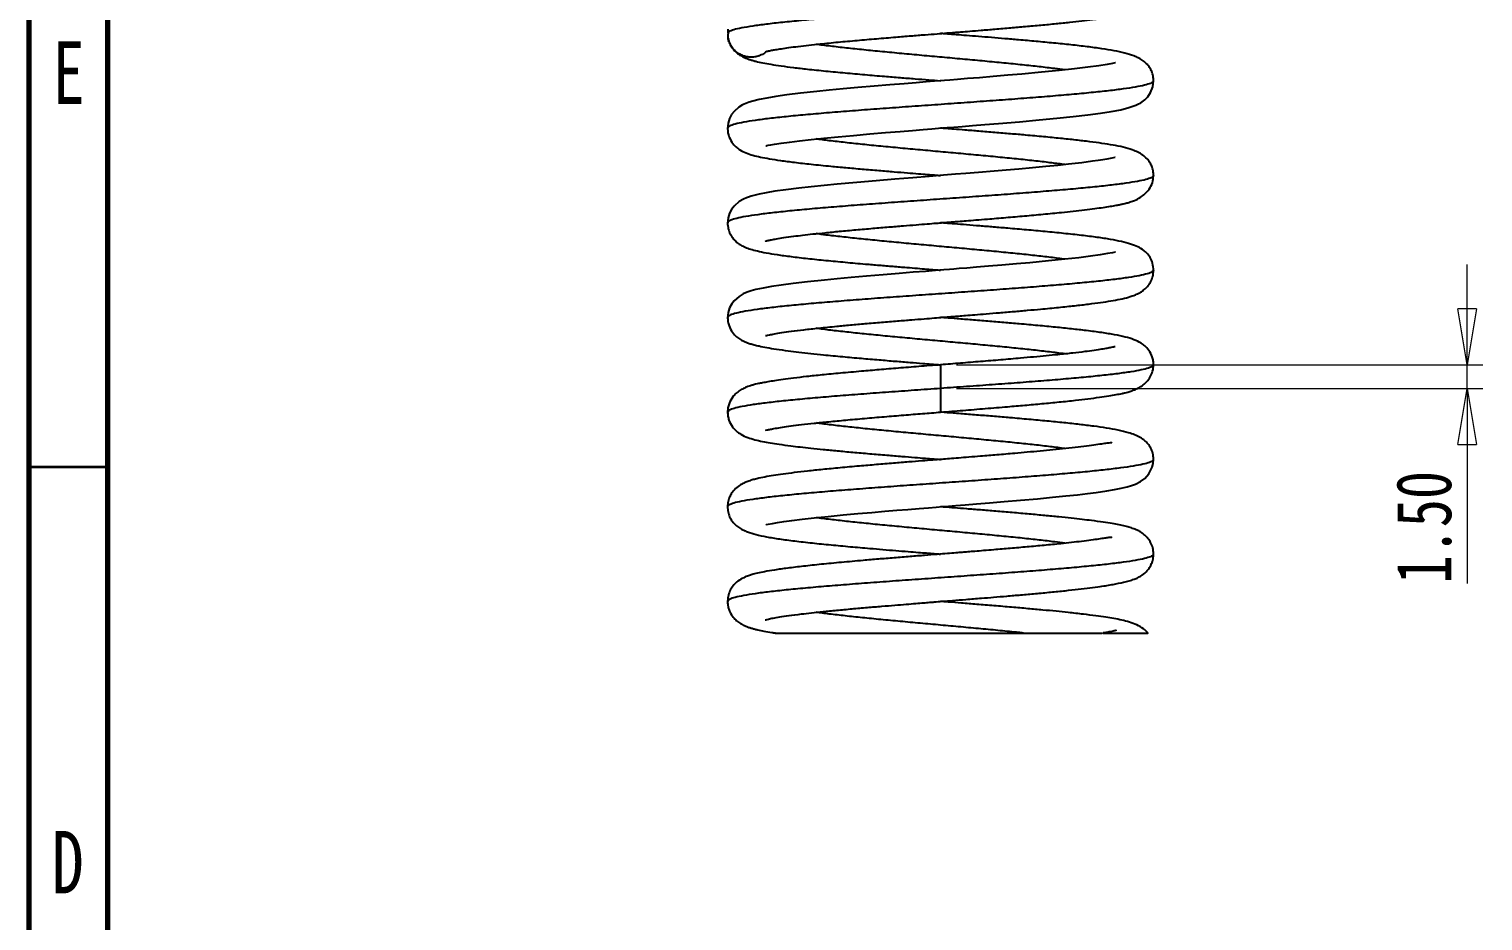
# Model space of a CAD drawing. Header units: millimetres. Extents: x 15 to 205, y 5 to 292.
# Drawn here: x 15 to 107.1, y 169.7 to 226.3 of the extents above; entities that cross this region are included whole.
import ezdxf

# ---------------------------------------------------------------- set-up
doc = ezdxf.new("R2010")
doc.units = ezdxf.units.MM
doc.styles.add('SLDTEXTSTYLE1', font='TXT', dxfattribs={"width": 0.75})
doc.dimstyles.new('SLDDIMSTYLE0', dxfattribs={"dimtxt": 3.5, "dimasz": 3.556, "dimexe": 0, "dimexo": 0.0625, "dimgap": 0.875, "dimtad": 1, "dimrnd": 1e-09, "dimzin": 4, "dimdsep": 46, "dimtxsty": 'SLDTEXTSTYLE1', "dimblk1": 'CLOSED', "dimblk2": 'CLOSED', "dimsah": 1, "dimcen": 0.09, "dimadec": 0, "dimazin": 1, "dimtfac": 1, "dimtmove": 0, "dimatfit": 0, "dimldrblk": 'CLOSED', "dimfxl": 1, "dimfrac": 2, "dimtolj": 1, "dimtzin": 12, "dimarcsym": 0})

# ---------------------------------------------------------------- blocks, each defined once
blk = doc.blocks.new('_Closed')
at = {"color": 0, "linetype": 'ByBlock', "lineweight": -2}
for p, q in [((-1, 0.166667), (0, 0)), ((-1, 0.166667), (-1, -0.166667)), ((0, 0), (-1, -0.166667)), ((0, 0), (-1, 0))]:
    blk.add_line(p, q, dxfattribs=at)
blk = doc.blocks.new('_D')
at = {"color": 7, "linetype": 'Continuous', "lineweight": 0, "transparency": 16777216}
for p, q in [((106.137, 204.981), (106.137, 211.331)), ((73.765, 204.981), (107.137, 204.981)), ((106.137, 203.481), (106.137, 204.981)), ((73.765, 203.481), (107.137, 203.481)), ((106.137, 203.481), (106.137, 191.113))]:
    blk.add_line(p, q, dxfattribs=at)
at = {"color": 7, "linetype": 'Continuous', "lineweight": 18, "transparency": 16777216, "xscale": 3.556, "yscale": 3.556}
for p, rotation in [((106.137, 204.981, 0.035), 269.9999999715615), ((106.137, 203.481, 0.035), 89.99999997156152)]:
    blk.add_blockref('_Closed', p, dxfattribs=dict(at, rotation=rotation))
at = {"color": 7, "linetype": 'Continuous', "lineweight": 18, "transparency": 16777216, "insert": (101.625, 191.113), "char_height": 3.5, "attachment_point": 1, "rotation": 90, "style": 'SLDTEXTSTYLE1'}
blk.add_mtext('1.50', dxfattribs=at)

msp = doc.modelspace()

# ---------------------------------------------------------------- linework, layer by layer
at = {"color": 7, "linetype": 'Continuous', "lineweight": 70}
for p, q in [((15, 5), (15, 292)), ((20, 10), (20, 287))]:
    msp.add_line(p, q, dxfattribs=at)
at = {"color": 7, "linetype": 'Continuous', "lineweight": 25}
for p, q in [((59.266, 225.981), (59.295, 225.947)), ((86.248, 216.982), (86.25, 216.979)), ((86.249, 204.981), (86.248, 204.979))]:
    msp.add_line(p, q, dxfattribs=at)
at = {"color": 7, "linetype": 'Continuous', "lineweight": 35}
msp.add_line((20, 198.5), (15, 198.5), dxfattribs=at)
at = {"color": 7, "linetype": 'Continuous', "lineweight": 25, "flags": 128}
for points in [[(83.842, 224.116), (83.84, 224.119), (83.823, 224.118), (83.654, 224.086), (83.314, 224.021), (82.794, 223.936), (82.1, 223.838), (81.26, 223.736), (80.281, 223.63), (79.167, 223.52), (77.926, 223.406), (77.035, 223.329), (76.1, 223.25), (75.223, 223.178), (74.468, 223.117), (73.845, 223.067), (73.358, 223.028), (73.01, 223), (72.748, 222.979), (72.372, 222.949), (71.863, 222.909), (71.222, 222.857), (70.452, 222.795), (69.56, 222.723), (68.559, 222.639), (67.532, 222.551), (66.583, 222.465), (65.715, 222.383), (64.928, 222.304), (63.894, 222.191), (63.028, 222.084), (62.318, 221.984), (61.745, 221.889), (61.269, 221.795), (60.865, 221.695), (60.63, 221.623), (60.418, 221.544), (60.215, 221.451), (59.979, 221.307), (59.677, 221.038), (59.526, 220.839), (59.393, 220.591), (59.299, 220.294), (59.266, 219.951), (59.266, 219.951)], [(61.695, 218.859), (61.705, 218.862), (61.748, 218.874), (61.842, 218.895), (62.01, 218.928), (62.25, 218.968), (62.668, 219.031), (63.195, 219.102), (63.828, 219.179), (64.559, 219.26), (65.378, 219.346), (66.278, 219.434), (67.247, 219.523), (68.274, 219.614), (69.284, 219.699), (70.195, 219.774), (70.992, 219.839), (71.668, 219.893), (72.215, 219.937), (72.63, 219.97), (72.914, 219.992), (73.193, 220.015), (73.599, 220.047), (74.131, 220.089), (74.787, 220.142), (75.562, 220.205), (76.445, 220.278), (77.768, 220.39), (79.005, 220.501), (80.143, 220.61), (81.174, 220.718), (82.093, 220.825), (82.895, 220.93), (83.587, 221.037), (84.187, 221.151), (84.705, 221.28), (85.143, 221.432), (85.277, 221.492), (85.462, 221.595), (85.701, 221.773), (85.895, 221.973), (86.076, 222.244), (86.213, 222.591), (86.264, 223.01), (86.264, 223.01)], [(83.837, 218.117), (83.832, 218.12), (83.809, 218.117), (83.62, 218.081), (83.309, 218.022), (83.054, 217.978), (82.752, 217.93), (82.39, 217.878), (81.719, 217.79), (80.873, 217.693), (80.204, 217.622), (79.444, 217.546), (78.593, 217.466), (77.729, 217.389), (76.915, 217.318), (76.163, 217.255), (75.174, 217.174), (74.368, 217.109), (73.708, 217.056), (72.942, 216.995), (72.039, 216.923), (71.002, 216.84), (69.873, 216.748), (68.684, 216.65), (67.455, 216.544), (66.208, 216.43), (65.383, 216.35), (64.573, 216.266), (63.793, 216.178), (62.955, 216.074), (62.269, 215.976), (61.717, 215.883), (61.278, 215.796), (60.932, 215.713), (60.754, 215.662), (60.601, 215.613), (60.467, 215.564), (60.282, 215.483), (60.005, 215.322), (59.68, 215.037), (59.524, 214.833), (59.391, 214.583), (59.297, 214.287), (59.266, 213.951), (59.266, 213.951)], [(83.842, 212.116), (83.839, 212.119), (83.823, 212.118), (83.664, 212.088), (83.351, 212.028), (82.886, 211.95), (82.276, 211.862), (81.528, 211.767), (80.638, 211.667), (79.605, 211.562), (78.431, 211.451), (77.572, 211.375), (76.658, 211.297), (75.793, 211.224), (75.047, 211.163), (74.429, 211.113), (73.945, 211.075), (73.598, 211.047), (73.337, 211.026), (72.962, 210.996), (72.452, 210.956), (71.809, 210.904), (71.035, 210.843), (70.136, 210.77), (69.121, 210.686), (68.076, 210.598), (67.106, 210.513), (66.213, 210.431), (65.4, 210.352), (64.326, 210.24), (63.419, 210.134), (62.668, 210.036), (62.055, 209.943), (61.525, 209.848), (61.053, 209.744), (60.768, 209.665), (60.507, 209.577), (60.259, 209.472), (59.999, 209.32), (59.684, 209.045), (59.529, 208.843), (59.394, 208.593), (59.299, 208.294), (59.266, 207.951), (59.266, 207.951)], [(61.71, 194.857), (61.71, 194.854), (61.834, 194.877), (62.123, 194.931), (62.426, 194.982), (62.83, 195.043), (63.347, 195.114), (63.986, 195.193), (64.753, 195.28), (65.652, 195.373), (66.595, 195.464), (67.52, 195.548), (68.406, 195.625), (69.238, 195.695), (70.004, 195.759), (70.694, 195.815), (71.414, 195.873), (72.01, 195.92), (72.494, 195.959), (72.88, 195.99), (73.272, 196.021), (73.736, 196.058), (74.326, 196.105), (75.039, 196.162), (75.868, 196.23), (76.806, 196.308), (77.836, 196.396), (78.899, 196.492), (79.858, 196.582), (80.705, 196.668), (81.444, 196.748), (82.082, 196.823), (82.628, 196.893), (83.292, 196.989), (83.797, 197.073), (84.202, 197.152), (84.601, 197.248), (84.865, 197.327), (85.123, 197.422), (85.435, 197.58), (85.705, 197.778), (85.971, 198.073), (86.181, 198.485), (86.244, 198.735), (86.264, 199.01), (86.264, 199.01)]]:
    msp.add_lwpolyline(points, dxfattribs=at)
at = {"color": 7, "linetype": 'Continuous', "lineweight": 25}
for points, knots in [([(86.24, 228.982), (86.243, 228.958), (86.25, 228.895), (86.034, 228.793), (85.617, 228.676), (84.999, 228.559), (84.2, 228.442), (83.226, 228.324), (82.097, 228.207), (80.828, 228.09), (79.436, 227.973), (77.944, 227.856), (76.375, 227.738), (74.751, 227.621), (73.097, 227.504), (71.439, 227.387), (69.8, 227.27), (68.206, 227.152), (66.68, 227.035), (65.246, 226.918), (63.926, 226.801), (62.737, 226.684), (61.7, 226.567), (60.831, 226.449), (60.136, 226.332), (59.646, 226.215), (59.379, 226.124), (59.344, 226.073), (59.335, 226.061)], [0, 0, 0, 0, 0.024482, 0.064597, 0.104714, 0.144834, 0.18495, 0.225066, 0.265187, 0.305303, 0.345419, 0.385539, 0.425656, 0.465771, 0.505891, 0.546009, 0.586123, 0.626243, 0.666361, 0.706476, 0.746595, 0.786714, 0.826828, 0.866947, 0.907067, 0.947181, 0.9873, 1, 1, 1, 1]), ([(61.732, 224.864), (61.73, 224.862), (61.707, 224.839), (61.815, 224.872), (62.01, 224.904), (62.317, 224.961), (62.68, 225.019), (63.152, 225.087), (63.734, 225.163), (64.401, 225.242), (65.238, 225.332), (66.254, 225.433), (67.456, 225.543), (68.683, 225.649), (69.831, 225.745), (70.865, 225.829), (71.739, 225.899), (72.496, 225.959), (73.114, 226.008), (73.616, 226.048), (74.101, 226.087), (74.668, 226.132), (75.389, 226.191), (76.26, 226.262), (77.2, 226.341), (78.18, 226.426), (79.145, 226.514), (80.084, 226.604), (80.947, 226.693), (81.717, 226.779), (82.502, 226.877), (83.266, 226.986), (83.966, 227.108), (84.528, 227.236), (84.964, 227.363), (85.398, 227.55), (85.75, 227.803), (85.991, 228.091), (86.138, 228.352), (86.246, 228.658), (86.258, 228.893), (86.264, 229.01)], [0, 0, 0, 0, 0.002286, 0.027451, 0.056954, 0.079087, 0.103197, 0.129282, 0.157323, 0.185797, 0.213598, 0.254002, 0.292839, 0.330093, 0.36574, 0.393088, 0.41808, 0.439161, 0.456319, 0.469546, 0.481076, 0.496834, 0.517143, 0.542016, 0.571469, 0.599532, 0.630788, 0.66262, 0.693092, 0.72222, 0.750013, 0.789204, 0.82543, 0.858707, 0.889127, 0.917747, 0.94539, 0.959052, 0.972685, 0.986327, 1, 1, 1, 1]), ([(59.292, 226.256), (59.285, 226.191), (59.274, 226.1), (59.295, 226.007), (59.301, 225.981)], [0, 0, 0, 0, 0.710159, 1, 1, 1, 1]), ([(59.317, 226.061), (59.304, 226.007), (59.275, 225.888), (59.286, 225.77), (59.292, 225.705)], [0, 0, 0, 0, 0.449271, 1, 1, 1, 1]), ([(86.264, 222.951), (86.258, 223.064), (86.247, 223.295), (86.149, 223.585), (86.017, 223.833), (85.835, 224.064), (85.61, 224.257), (85.335, 224.421), (84.951, 224.591), (84.442, 224.748), (83.772, 224.893), (82.98, 225.021), (82.074, 225.141), (81.054, 225.258), (79.963, 225.37), (78.849, 225.475), (77.806, 225.568), (76.854, 225.649), (76.004, 225.72), (75.19, 225.787), (74.452, 225.846), (73.855, 225.894), (73.417, 225.929), (73.093, 225.955), (72.888, 225.971), (72.78, 225.979), (72.765, 225.981)], [0, 0, 0, 0, 0.021186, 0.043307, 0.066662, 0.091506, 0.127321, 0.165675, 0.20541, 0.267674, 0.333328, 0.402652, 0.475976, 0.549119, 0.618428, 0.683958, 0.745754, 0.792526, 0.836941, 0.879016, 0.917816, 0.949158, 0.969207, 0.983744, 0.997845, 1, 1, 1, 1]), ([(59.294, 225.697), (59.324, 225.577), (59.382, 225.349), (59.555, 225.064), (59.774, 224.813), (60.027, 224.618), (60.279, 224.481), (60.459, 224.405), (60.639, 224.339), (60.839, 224.277), (61.117, 224.202), (61.5, 224.117), (62.026, 224.022), (62.67, 223.924), (63.433, 223.824), (64.371, 223.715), (65.466, 223.601), (66.693, 223.485), (67.943, 223.374), (69.113, 223.275), (70.181, 223.187), (71.118, 223.112), (71.972, 223.044), (72.511, 223.001), (72.76, 222.981), (72.765, 222.981)], [0, 0, 0, 0, 0.033074, 0.062848, 0.089324, 0.123052, 0.15005, 0.172036, 0.195136, 0.220216, 0.24728, 0.294718, 0.347269, 0.404962, 0.467803, 0.531441, 0.607977, 0.681217, 0.751212, 0.818013, 0.869179, 0.918228, 0.962061, 0.999242, 1, 1, 1, 1]), ([(61.74, 224.85), (61.694, 224.81), (61.574, 224.705), (61.341, 224.589), (61.06, 224.501), (60.766, 224.471), (60.471, 224.501), (60.189, 224.588), (59.927, 224.726), (59.698, 224.913), (59.51, 225.142), (59.377, 225.404), (59.305, 225.594), (59.295, 225.694), (59.294, 225.697)], [0, 0, 0, 0, 0.058274, 0.152251, 0.246229, 0.340009, 0.43379, 0.527767, 0.621745, 0.715526, 0.809308, 0.903288, 0.997267, 1, 1, 1, 1]), ([(80.642, 223.669), (80.435, 223.697), (79.942, 223.765), (79.033, 223.871), (77.954, 223.988), (76.793, 224.106), (75.573, 224.223), (74.31, 224.34), (73.024, 224.457), (71.734, 224.574), (70.459, 224.692), (69.219, 224.809), (68.033, 224.926), (66.915, 225.043), (65.898, 225.16), (65.216, 225.243), (64.916, 225.288), (64.881, 225.293)], [0, 0, 0, 0, 0.052453, 0.124622, 0.196791, 0.268968, 0.341137, 0.413305, 0.485481, 0.557653, 0.629819, 0.701995, 0.774168, 0.846334, 0.918509, 0.990683, 1, 1, 1, 1]), ([(86.24, 222.981), (86.246, 222.965), (86.267, 222.91), (86.092, 222.817), (85.718, 222.699), (85.136, 222.582), (84.374, 222.465), (83.434, 222.348), (82.334, 222.231), (81.092, 222.113), (79.723, 221.996), (78.249, 221.879), (76.694, 221.762), (75.079, 221.645), (73.429, 221.527), (71.77, 221.41), (70.125, 221.293), (68.52, 221.176), (66.979, 221.059), (65.524, 220.942), (64.18, 220.824), (62.964, 220.707), (61.894, 220.59), (60.99, 220.473), (60.263, 220.356), (59.718, 220.238), (59.389, 220.121), (59.247, 220.036), (59.277, 219.989), (59.282, 219.981)], [0, 0, 0, 0, 0.015732, 0.0548, 0.093865, 0.132934, 0.172003, 0.211067, 0.250136, 0.289205, 0.32827, 0.367338, 0.406408, 0.445472, 0.48454, 0.52361, 0.562675, 0.601742, 0.640812, 0.679878, 0.718944, 0.758014, 0.797081, 0.836146, 0.875216, 0.914284, 0.953348, 0.992418, 1, 1, 1, 1]), ([(59.266, 220.01), (59.271, 219.903), (59.28, 219.696), (59.388, 219.341), (59.584, 219.002), (59.851, 218.74), (60.113, 218.559), (60.445, 218.398), (60.88, 218.256), (61.359, 218.143), (61.914, 218.039), (62.628, 217.929), (63.507, 217.814), (64.569, 217.693), (65.676, 217.581), (66.77, 217.478), (67.787, 217.388), (68.812, 217.3), (69.774, 217.221), (70.614, 217.152), (71.321, 217.096), (71.89, 217.05), (72.319, 217.016), (72.595, 216.994), (72.728, 216.984), (72.765, 216.981)], [0, 0, 0, 0, 0.020339, 0.039277, 0.072907, 0.101426, 0.126188, 0.176042, 0.228675, 0.284574, 0.344452, 0.409093, 0.478536, 0.552768, 0.631784, 0.687158, 0.744678, 0.801603, 0.851587, 0.894401, 0.930066, 0.958593, 0.979994, 0.994409, 1, 1, 1, 1]), ([(80.65, 217.669), (80.379, 217.705), (79.815, 217.78), (78.824, 217.895), (77.728, 218.012), (76.553, 218.129), (75.323, 218.246), (74.054, 218.363), (72.765, 218.481), (71.477, 218.598), (70.207, 218.715), (68.977, 218.832), (67.803, 218.949), (66.706, 219.067), (65.712, 219.181), (65.147, 219.257), (64.874, 219.293)], [0, 0, 0, 0, 0.066848, 0.138997, 0.211139, 0.283279, 0.355429, 0.427572, 0.499711, 0.571859, 0.644004, 0.716142, 0.78829, 0.860436, 0.932574, 1, 1, 1, 1]), ([(86.265, 216.952), (86.259, 217.063), (86.248, 217.292), (86.151, 217.58), (86.017, 217.834), (85.824, 218.075), (85.576, 218.283), (85.271, 218.457), (84.86, 218.629), (84.342, 218.778), (83.7, 218.908), (83.002, 219.018), (82.233, 219.121), (81.347, 219.226), (80.368, 219.329), (79.304, 219.433), (78.24, 219.53), (77.201, 219.62), (76.211, 219.703), (75.244, 219.782), (74.369, 219.853), (73.675, 219.908), (73.16, 219.949), (72.885, 219.971), (72.767, 219.98), (72.765, 219.981)], [0, 0, 0, 0, 0.020882, 0.043203, 0.067261, 0.093278, 0.131296, 0.172042, 0.212804, 0.274044, 0.335812, 0.398606, 0.462428, 0.526539, 0.590941, 0.655643, 0.720653, 0.772912, 0.825397, 0.877402, 0.922327, 0.958582, 0.982187, 0.999792, 1, 1, 1, 1]), ([(86.25, 216.979), (86.254, 216.972), (86.284, 216.925), (86.141, 216.84), (85.811, 216.723), (85.268, 216.606), (84.541, 216.488), (83.635, 216.371), (82.567, 216.254), (81.351, 216.137), (80.005, 216.02), (78.552, 215.902), (77.011, 215.785), (75.405, 215.668), (73.761, 215.551), (72.101, 215.434), (70.452, 215.317), (68.837, 215.199), (67.281, 215.082), (65.808, 214.965), (64.439, 214.848), (63.195, 214.731), (62.096, 214.613), (61.157, 214.496), (60.393, 214.379), (59.812, 214.262), (59.44, 214.145), (59.262, 214.051), (59.284, 213.997), (59.29, 213.982)], [0, 0, 0, 0, 0.007251, 0.046347, 0.085447, 0.124546, 0.163642, 0.202742, 0.241842, 0.280937, 0.320036, 0.359137, 0.398232, 0.437331, 0.476431, 0.515527, 0.554625, 0.593726, 0.632822, 0.67192, 0.711021, 0.750118, 0.789214, 0.828316, 0.867413, 0.906509, 0.94561, 0.984708, 1, 1, 1, 1]), ([(61.664, 212.829), (61.666, 212.827), (61.67, 212.824), (61.73, 212.837), (61.843, 212.863), (62.051, 212.908), (62.387, 212.97), (62.847, 213.044), (63.406, 213.121), (64.031, 213.199), (64.69, 213.274), (65.469, 213.355), (66.375, 213.444), (67.387, 213.537), (68.438, 213.628), (69.449, 213.713), (70.367, 213.788), (71.178, 213.854), (71.875, 213.91), (72.45, 213.956), (72.903, 213.992), (73.247, 214.019), (73.562, 214.044), (73.931, 214.073), (74.423, 214.113), (75.039, 214.162), (75.883, 214.231), (76.922, 214.317), (78.107, 214.419), (79.293, 214.527), (80.319, 214.627), (81.185, 214.718), (81.892, 214.799), (82.527, 214.879), (83.072, 214.955), (83.523, 215.025), (83.874, 215.086), (84.147, 215.14), (84.344, 215.183), (84.503, 215.222), (84.615, 215.25), (84.813, 215.307), (85.094, 215.409), (85.415, 215.575), (85.734, 215.813), (86.007, 216.124), (86.22, 216.52), (86.246, 216.822), (86.259, 216.977)], [0, 0, 0, 0, 0.0136, 0.029597, 0.044555, 0.064986, 0.08715, 0.114381, 0.146706, 0.171103, 0.197782, 0.226753, 0.258027, 0.291605, 0.324776, 0.354555, 0.380924, 0.403866, 0.423365, 0.439413, 0.452003, 0.461127, 0.468148, 0.478278, 0.492029, 0.509407, 0.530268, 0.564018, 0.599572, 0.636955, 0.676184, 0.70338, 0.731416, 0.759252, 0.784846, 0.808137, 0.829118, 0.844952, 0.859148, 0.869148, 0.878169, 0.887145, 0.900412, 0.918289, 0.934886, 0.954325, 0.976641, 1, 1, 1, 1]), ([(59.266, 214.01), (59.274, 213.869), (59.29, 213.612), (59.418, 213.29), (59.554, 213.064), (59.682, 212.908), (59.789, 212.801), (59.935, 212.677), (60.134, 212.547), (60.395, 212.422), (60.73, 212.303), (61.162, 212.188), (61.716, 212.074), (62.422, 211.959), (63.294, 211.84), (64.324, 211.72), (65.479, 211.6), (66.706, 211.483), (67.846, 211.382), (68.863, 211.296), (69.738, 211.224), (70.552, 211.157), (71.273, 211.1), (71.872, 211.052), (72.36, 211.013), (72.648, 210.99), (72.765, 210.981)], [0, 0, 0, 0, 0.025562, 0.046662, 0.063268, 0.075471, 0.085942, 0.098266, 0.12904, 0.168397, 0.214993, 0.267889, 0.327105, 0.392678, 0.464652, 0.54011, 0.61394, 0.686076, 0.756547, 0.802642, 0.848029, 0.892496, 0.926942, 0.956918, 0.982432, 1, 1, 1, 1]), ([(86.264, 210.951), (86.252, 211.111), (86.228, 211.421), (86.053, 211.787), (85.851, 212.056), (85.579, 212.296), (85.28, 212.462), (84.806, 212.648), (84.235, 212.798), (83.538, 212.934), (82.694, 213.061), (81.71, 213.184), (80.603, 213.305), (79.427, 213.421), (78.241, 213.53), (77.139, 213.625), (76.144, 213.709), (75.264, 213.781), (74.435, 213.847), (73.7, 213.906), (73.153, 213.95), (72.859, 213.973), (72.765, 213.981)], [0, 0, 0, 0, 0.030357, 0.05906, 0.08646, 0.113123, 0.167441, 0.225824, 0.288451, 0.355451, 0.427017, 0.503337, 0.579343, 0.651119, 0.718718, 0.78217, 0.82998, 0.875186, 0.917804, 0.955951, 0.985873, 1, 1, 1, 1]), ([(80.649, 211.669), (80.615, 211.674), (80.314, 211.718), (79.634, 211.801), (78.615, 211.918), (77.497, 212.035), (76.312, 212.152), (75.071, 212.27), (73.797, 212.387), (72.507, 212.504), (71.221, 212.621), (69.958, 212.738), (68.737, 212.856), (67.576, 212.973), (66.498, 213.09), (65.587, 213.197), (65.092, 213.264), (64.883, 213.293)], [0, 0, 0, 0, 0.009366, 0.081504, 0.15364, 0.225786, 0.297924, 0.37006, 0.442205, 0.514345, 0.58648, 0.658624, 0.730766, 0.8029, 0.875044, 0.947186, 1, 1, 1, 1]), ([(61.674, 206.837), (61.686, 206.836), (61.711, 206.835), (61.902, 206.879), (62.222, 206.942), (62.7, 207.022), (63.32, 207.11), (64.098, 207.207), (65.052, 207.313), (66.055, 207.413), (67.054, 207.506), (68.002, 207.591), (69.003, 207.676), (69.991, 207.758), (70.897, 207.831), (71.681, 207.894), (72.338, 207.947), (72.863, 207.988), (73.256, 208.02), (73.583, 208.046), (73.932, 208.074), (74.39, 208.11), (74.981, 208.158), (75.699, 208.216), (76.527, 208.284), (77.407, 208.359), (78.281, 208.435), (79.238, 208.522), (80.245, 208.619), (81.259, 208.726), (82.148, 208.829), (82.912, 208.93), (83.567, 209.03), (84.156, 209.14), (84.674, 209.263), (85.035, 209.385), (85.25, 209.477), (85.441, 209.576), (85.668, 209.733), (85.89, 209.951), (86.081, 210.227), (86.235, 210.584), (86.254, 210.864), (86.264, 211.01)], [0, 0, 0, 0, 0.02457, 0.051469, 0.079798, 0.109558, 0.141612, 0.176337, 0.213735, 0.253804, 0.282017, 0.311423, 0.342016, 0.371237, 0.396796, 0.418684, 0.436889, 0.451402, 0.462215, 0.469555, 0.478539, 0.491274, 0.507766, 0.528023, 0.552053, 0.578922, 0.605464, 0.631422, 0.669266, 0.705817, 0.741072, 0.775036, 0.807958, 0.840527, 0.872919, 0.905279, 0.916102, 0.92804, 0.942108, 0.954285, 0.967974, 0.983222, 1, 1, 1, 1]), ([(86.264, 210.98), (86.244, 210.941), (86.205, 210.863), (85.891, 210.746), (85.393, 210.629), (84.7, 210.512), (83.83, 210.395), (82.793, 210.277), (81.605, 210.16), (80.284, 210.043), (78.85, 209.926), (77.324, 209.809), (75.731, 209.692), (74.092, 209.574), (72.433, 209.457), (70.78, 209.34), (69.156, 209.223), (67.586, 209.106), (66.095, 208.988), (64.703, 208.871), (63.434, 208.754), (62.304, 208.637), (61.331, 208.52), (60.532, 208.402), (59.914, 208.285), (59.497, 208.168), (59.281, 208.067), (59.288, 208.005), (59.29, 207.982)], [0, 0, 0, 0, 0.0388677, 0.0779519, 0.1170328, 0.1561189, 0.1952038, 0.2342845, 0.27337, 0.3124556, 0.3515363, 0.3906212, 0.4297073, 0.4687881, 0.5078724, 0.5469589, 0.5860401, 0.6251237, 0.6642104, 0.7032922, 0.742375, 0.7814618, 0.8205443, 0.8596264, 0.8987132, 0.9377964, 0.9768779, 1, 1, 1, 1]), ([(59.266, 208.01), (59.27, 207.912), (59.278, 207.72), (59.373, 207.383), (59.556, 207.044), (59.824, 206.761), (60.096, 206.57), (60.306, 206.464), (60.485, 206.392), (60.704, 206.316), (60.96, 206.243), (61.303, 206.161), (61.759, 206.07), (62.367, 205.969), (63.048, 205.874), (63.784, 205.783), (64.532, 205.699), (65.453, 205.603), (66.519, 205.501), (67.704, 205.395), (68.824, 205.299), (69.858, 205.214), (70.787, 205.138), (71.55, 205.077), (72.147, 205.03), (72.497, 205.002), (72.668, 204.988), (72.692, 204.986)], [0, 0, 0, 0, 0.020392, 0.039546, 0.073991, 0.103439, 0.128281, 0.155595, 0.182474, 0.212366, 0.245264, 0.281159, 0.332681, 0.389319, 0.45108, 0.501303, 0.554346, 0.606287, 0.678842, 0.745076, 0.805038, 0.858767, 0.906309, 0.947253, 0.974341, 0.996337, 1, 1, 1, 1]), ([(86.264, 204.951), (86.261, 205.047), (86.254, 205.235), (86.163, 205.566), (85.985, 205.902), (85.724, 206.183), (85.372, 206.435), (85.032, 206.577), (84.47, 206.752), (83.8, 206.891), (82.985, 207.022), (82.078, 207.141), (81.081, 207.255), (80.053, 207.361), (78.944, 207.467), (77.842, 207.565), (76.775, 207.656), (75.763, 207.74), (74.773, 207.82), (73.873, 207.892), (73.217, 207.945), (72.867, 207.973), (72.765, 207.981)], [0, 0, 0, 0, 0.01889, 0.036924, 0.070373, 0.10063, 0.128269, 0.190814, 0.256771, 0.326882, 0.401427, 0.47993, 0.545741, 0.611561, 0.677399, 0.743285, 0.796053, 0.848868, 0.901389, 0.947434, 0.984743, 1, 1, 1, 1]), ([(80.642, 205.669), (80.552, 205.682), (80.191, 205.733), (79.437, 205.824), (78.398, 205.942), (77.265, 206.059), (76.067, 206.176), (74.819, 206.293), (73.539, 206.41), (72.249, 206.527), (70.966, 206.645), (69.709, 206.762), (68.5, 206.879), (67.353, 206.996), (66.293, 207.113), (65.463, 207.212), (65.036, 207.272), (64.888, 207.293)], [0, 0, 0, 0, 0.023674, 0.095834, 0.167988, 0.240139, 0.312299, 0.384454, 0.456605, 0.528764, 0.600921, 0.67307, 0.745229, 0.817387, 0.889536, 0.961694, 1, 1, 1, 1]), ([(83.829, 206.116), (83.825, 206.118), (83.816, 206.123), (83.727, 206.104), (83.575, 206.073), (83.335, 206.025), (82.957, 205.96), (82.494, 205.891), (81.893, 205.81), (81.13, 205.719), (80.303, 205.631), (79.463, 205.547), (78.675, 205.473), (77.719, 205.387), (76.599, 205.291), (75.315, 205.185), (74.036, 205.082), (73.185, 205.014), (72.765, 204.981)], [0, 0, 0, 0, 0.033977, 0.075829, 0.115026, 0.168606, 0.218816, 0.275982, 0.341008, 0.413921, 0.494742, 0.553051, 0.612539, 0.671016, 0.756778, 0.840207, 0.921292, 1, 1, 1, 1]), ([(72.765, 204.981), (72.306, 204.944), (71.408, 204.873), (70.104, 204.767), (68.887, 204.667), (67.652, 204.561), (66.433, 204.451), (65.272, 204.339), (64.287, 204.235), (63.465, 204.139), (62.793, 204.052), (62.251, 203.973), (61.824, 203.903), (61.494, 203.842), (61.242, 203.79), (61.056, 203.747), (60.921, 203.712), (60.825, 203.686), (60.711, 203.652), (60.541, 203.595), (60.317, 203.503), (60.066, 203.37), (59.818, 203.19), (59.562, 202.923), (59.381, 202.605), (59.281, 202.261), (59.271, 202.072), (59.266, 201.98)], [0, 0, 0, 0, 0.068823, 0.134657, 0.197476, 0.257274, 0.332256, 0.401788, 0.465835, 0.524373, 0.57736, 0.624758, 0.66654, 0.702682, 0.733159, 0.757946, 0.77702, 0.790365, 0.801993, 0.818777, 0.841084, 0.869147, 0.898818, 0.92661, 0.964985, 0.982877, 1, 1, 1, 1]), ([(72.765, 201.981), (73.237, 202.018), (74.189, 202.094), (75.616, 202.209), (76.927, 202.318), (78.127, 202.421), (79.222, 202.52), (80.304, 202.625), (81.275, 202.728), (82.124, 202.827), (82.824, 202.919), (83.415, 203.007), (83.888, 203.089), (84.222, 203.156), (84.459, 203.211), (84.622, 203.252), (84.768, 203.294), (84.883, 203.329), (85.084, 203.402), (85.331, 203.517), (85.601, 203.689), (85.856, 203.924), (86.069, 204.215), (86.235, 204.584), (86.254, 204.863), (86.264, 205.01)], [0, 0, 0, 0, 0.0709007, 0.1429638, 0.21706, 0.2760208, 0.338085, 0.4032802, 0.471651, 0.5286832, 0.5864257, 0.639379, 0.6869655, 0.7291763, 0.7528208, 0.7743516, 0.7937631, 0.811629, 0.8277246, 0.849507, 0.8773757, 0.9024707, 0.9312811, 0.9638291, 1, 1, 1, 1]), ([(72.765, 204.981), (72.765, 204.981), (72.765, 204.656), (72.765, 203.872), (72.765, 203.481)], [0.25, 0.25, 0.25, 0.25, 0.375, 0.5000009, 0.5000009, 0.5000009, 0.5000009]), ([(86.248, 204.979), (86.242, 204.948), (86.229, 204.879), (85.966, 204.77), (85.508, 204.652), (84.854, 204.535), (84.018, 204.418), (83.012, 204.301), (81.854, 204.184), (80.558, 204.067), (79.145, 203.949), (77.636, 203.832), (76.054, 203.715), (74.422, 203.598), (73.317, 203.52), (72.765, 203.481)], [0, 0, 0, 0, 0.061522, 0.139723, 0.217934, 0.296142, 0.374342, 0.452552, 0.530761, 0.608961, 0.68717, 0.76538, 0.84358, 0.921789, 1, 1, 1, 1]), ([(72.765, 203.481), (72.213, 203.442), (71.109, 203.363), (69.477, 203.246), (67.894, 203.129), (66.386, 203.012), (64.972, 202.895), (63.676, 202.777), (62.518, 202.66), (61.512, 202.543), (60.676, 202.426), (60.022, 202.309), (59.564, 202.192), (59.301, 202.082), (59.288, 202.012), (59.282, 201.98)], [0, 0, 0, 0, 0.078105, 0.156208, 0.234303, 0.312407, 0.390511, 0.468605, 0.546708, 0.624812, 0.702907, 0.781008, 0.859114, 0.937209, 1, 1, 1, 1]), ([(72.765, 203.481), (72.765, 203.089), (72.765, 202.305), (72.765, 201.981), (72.765, 201.981)], [0.5000009, 0.5000009, 0.5000009, 0.5000009, 0.625, 0.75, 0.75, 0.75, 0.75]), ([(59.266, 202.01), (59.27, 201.914), (59.277, 201.725), (59.37, 201.39), (59.554, 201.046), (59.83, 200.756), (60.184, 200.515), (60.52, 200.373), (60.989, 200.227), (61.471, 200.12), (61.97, 200.03), (62.553, 199.94), (63.195, 199.853), (63.875, 199.771), (64.559, 199.695), (65.339, 199.614), (66.22, 199.529), (67.206, 199.439), (68.26, 199.347), (69.308, 199.259), (70.264, 199.181), (71.084, 199.115), (71.758, 199.061), (72.284, 199.019), (72.603, 198.994), (72.746, 198.982), (72.765, 198.981)], [0, 0, 0, 0, 0.019081, 0.037461, 0.072063, 0.104085, 0.134065, 0.190658, 0.244529, 0.296103, 0.345857, 0.399175, 0.459508, 0.503629, 0.550856, 0.601179, 0.654585, 0.711075, 0.770641, 0.827477, 0.876649, 0.918181, 0.952098, 0.978416, 0.997145, 1, 1, 1, 1]), ([(61.692, 200.846), (61.691, 200.845), (61.653, 200.814), (61.778, 200.862), (61.955, 200.889), (62.284, 200.953), (62.726, 201.025), (63.289, 201.105), (63.958, 201.19), (64.757, 201.281), (65.69, 201.377), (66.758, 201.48), (67.935, 201.585), (69.171, 201.69), (70.404, 201.792), (71.6, 201.888), (72.384, 201.95), (72.765, 201.981)], [0, 0, 0, 0, 0.002005, 0.063, 0.124502, 0.186378, 0.248494, 0.312435, 0.380394, 0.452377, 0.528376, 0.608403, 0.69238, 0.775344, 0.85428, 0.929176, 1, 1, 1, 1]), ([(86.264, 198.98), (86.253, 199.115), (86.23, 199.39), (86.089, 199.715), (85.913, 199.978), (85.684, 200.203), (85.421, 200.376), (85.068, 200.543), (84.61, 200.701), (84.026, 200.844), (83.293, 200.975), (82.488, 201.089), (81.596, 201.197), (80.598, 201.306), (79.52, 201.413), (78.374, 201.518), (77.254, 201.616), (76.184, 201.705), (75.18, 201.788), (74.186, 201.867), (73.379, 201.932), (72.913, 201.969), (72.765, 201.981)], [0, 0, 0, 0, 0.025394, 0.052002, 0.080351, 0.110903, 0.154722, 0.198731, 0.242641, 0.308527, 0.374811, 0.441957, 0.509628, 0.576732, 0.643264, 0.709252, 0.774719, 0.826731, 0.87842, 0.929803, 0.977816, 1, 1, 1, 1]), ([(80.648, 199.668), (80.498, 199.689), (80.07, 199.749), (79.238, 199.848), (78.178, 199.965), (77.03, 200.082), (75.821, 200.199), (74.565, 200.317), (73.282, 200.434), (71.991, 200.551), (70.712, 200.668), (69.463, 200.785), (68.265, 200.902), (67.132, 201.02), (66.093, 201.137), (65.339, 201.228), (64.977, 201.28), (64.887, 201.293)], [0, 0, 0, 0, 0.038723, 0.110836, 0.18294, 0.255053, 0.327167, 0.399272, 0.471384, 0.543499, 0.615604, 0.687714, 0.75983, 0.831936, 0.904045, 0.976161, 1, 1, 1, 1]), ([(83.635, 200.012), (83.624, 200.021), (83.598, 200.042), (83.437, 200.025), (83.159, 199.986), (82.745, 199.924), (82.189, 199.847), (81.497, 199.761), (80.724, 199.674), (79.915, 199.591), (79.095, 199.512), (78.281, 199.437), (77.371, 199.357), (76.384, 199.273), (75.406, 199.192), (74.588, 199.126), (73.928, 199.073), (73.353, 199.027), (72.815, 198.985), (72.235, 198.938), (71.538, 198.883), (70.703, 198.816), (69.737, 198.738), (68.689, 198.651), (67.548, 198.553), (66.402, 198.45), (65.303, 198.344), (64.336, 198.243), (63.499, 198.146), (62.784, 198.054), (62.169, 197.964), (61.615, 197.868), (61.17, 197.774), (60.819, 197.682), (60.538, 197.59), (60.318, 197.505), (60.009, 197.34), (59.74, 197.121), (59.534, 196.865), (59.395, 196.616), (59.289, 196.319), (59.274, 196.096), (59.266, 195.98)], [0, 0, 0, 0, 0.020259, 0.045582, 0.072665, 0.101506, 0.132086, 0.164317, 0.195985, 0.22597, 0.254257, 0.280835, 0.305692, 0.339708, 0.369783, 0.390993, 0.409655, 0.425762, 0.439428, 0.454951, 0.474486, 0.49804, 0.525624, 0.557222, 0.589716, 0.628644, 0.665714, 0.700928, 0.734278, 0.765762, 0.795796, 0.825543, 0.855166, 0.874896, 0.894642, 0.914574, 0.931328, 0.950866, 0.961855, 0.973708, 0.98643, 1, 1, 1, 1]), ([(86.24, 198.98), (86.242, 198.957), (86.249, 198.894), (86.034, 198.793), (85.617, 198.676), (84.999, 198.559), (84.2, 198.442), (83.226, 198.324), (82.097, 198.207), (80.828, 198.09), (79.436, 197.973), (77.944, 197.856), (76.375, 197.738), (74.751, 197.621), (73.097, 197.504), (71.439, 197.387), (69.8, 197.27), (68.206, 197.152), (66.68, 197.035), (65.246, 196.918), (63.926, 196.801), (62.737, 196.684), (61.7, 196.567), (60.83, 196.449), (60.138, 196.332), (59.639, 196.215), (59.325, 196.098), (59.286, 196.02), (59.266, 195.981)], [0, 0, 0, 0, 0.023171, 0.062248, 0.101327, 0.140409, 0.179487, 0.218565, 0.257648, 0.296726, 0.335804, 0.374886, 0.413966, 0.453043, 0.492125, 0.531205, 0.570281, 0.609363, 0.648444, 0.68752, 0.726601, 0.765683, 0.804759, 0.84384, 0.882921, 0.921998, 0.961078, 1, 1, 1, 1]), ([(59.266, 196.01), (59.273, 195.889), (59.286, 195.647), (59.395, 195.343), (59.539, 195.087), (59.731, 194.857), (59.963, 194.668), (60.224, 194.519), (60.589, 194.361), (61.081, 194.212), (61.745, 194.07), (62.554, 193.939), (63.508, 193.814), (64.602, 193.69), (65.79, 193.569), (67.019, 193.455), (68.132, 193.358), (69.102, 193.276), (69.911, 193.209), (70.664, 193.148), (71.31, 193.097), (71.806, 193.057), (72.184, 193.027), (72.486, 193.003), (72.675, 192.988), (72.765, 192.981)], [0, 0, 0, 0, 0.022708, 0.045725, 0.069281, 0.093609, 0.127659, 0.163946, 0.202349, 0.263955, 0.330517, 0.402266, 0.479459, 0.557202, 0.631648, 0.70286, 0.77087, 0.814462, 0.856664, 0.896697, 0.929617, 0.954572, 0.971573, 0.986417, 1, 1, 1, 1]), ([(86.265, 192.98), (86.254, 193.115), (86.234, 193.373), (86.094, 193.708), (85.92, 193.973), (85.697, 194.208), (85.443, 194.387), (85.228, 194.496), (85.086, 194.556), (84.933, 194.613), (84.78, 194.663), (84.624, 194.708), (84.395, 194.767), (84.081, 194.836), (83.632, 194.919), (83.055, 195.01), (82.41, 195.098), (81.727, 195.181), (81.039, 195.259), (80.252, 195.341), (79.364, 195.427), (78.378, 195.518), (77.336, 195.609), (76.301, 195.696), (75.335, 195.775), (74.457, 195.846), (73.675, 195.908), (73.122, 195.952), (72.83, 195.975), (72.765, 195.981)], [0, 0, 0, 0, 0.028302, 0.053994, 0.07701, 0.097391, 0.12654, 0.149229, 0.169094, 0.188742, 0.208195, 0.227478, 0.246616, 0.290845, 0.338142, 0.392463, 0.453773, 0.498523, 0.546363, 0.597291, 0.6513, 0.708377, 0.767529, 0.822524, 0.872284, 0.916819, 0.956144, 0.990277, 1, 1, 1, 1]), ([(80.646, 193.668), (80.437, 193.697), (79.943, 193.765), (79.033, 193.871), (77.954, 193.988), (76.793, 194.106), (75.573, 194.223), (74.31, 194.34), (73.024, 194.457), (71.734, 194.574), (70.459, 194.692), (69.219, 194.809), (68.033, 194.926), (66.915, 195.043), (65.897, 195.16), (65.216, 195.244), (64.915, 195.288), (64.88, 195.293)], [0, 0, 0, 0, 0.052748, 0.124889, 0.19703, 0.269163, 0.341303, 0.413445, 0.485578, 0.557716, 0.62986, 0.701993, 0.77413, 0.846274, 0.918409, 0.990545, 1, 1, 1, 1]), ([(83.634, 194.017), (83.621, 194.027), (83.592, 194.046), (83.434, 194.029), (83.173, 193.991), (82.796, 193.933), (82.306, 193.864), (81.716, 193.788), (81.075, 193.714), (80.291, 193.629), (79.36, 193.537), (78.283, 193.437), (77.212, 193.343), (76.282, 193.265), (75.528, 193.203), (74.975, 193.158), (74.52, 193.121), (74.118, 193.089), (73.692, 193.054), (73.164, 193.012), (72.504, 192.96), (71.712, 192.897), (70.801, 192.824), (69.82, 192.744), (68.822, 192.662), (67.695, 192.566), (66.475, 192.457), (65.207, 192.335), (64.064, 192.213), (63.071, 192.093), (62.259, 191.979), (61.632, 191.873), (61.167, 191.776), (60.859, 191.697), (60.592, 191.615), (60.268, 191.487), (59.951, 191.302), (59.669, 191.051), (59.458, 190.756), (59.302, 190.404), (59.277, 190.12), (59.265, 189.98)], [0, 0, 0, 0, 0.021557, 0.045917, 0.071301, 0.097698, 0.125079, 0.153075, 0.18029, 0.206566, 0.244188, 0.279645, 0.312904, 0.343945, 0.362761, 0.378665, 0.391617, 0.401665, 0.412845, 0.427693, 0.446215, 0.468417, 0.49431, 0.523317, 0.552514, 0.581504, 0.6246, 0.667257, 0.709479, 0.751286, 0.791264, 0.82633, 0.856373, 0.881377, 0.896869, 0.915556, 0.937795, 0.954453, 0.970298, 0.985441, 1, 1, 1, 1]), ([(86.241, 192.98), (86.247, 192.965), (86.268, 192.91), (86.091, 192.817), (85.718, 192.699), (85.138, 192.582), (84.373, 192.465), (83.434, 192.348), (82.335, 192.231), (81.091, 192.113), (79.723, 191.996), (78.25, 191.879), (76.694, 191.762), (75.079, 191.645), (73.429, 191.527), (71.77, 191.41), (70.125, 191.293), (68.52, 191.176), (66.979, 191.059), (65.525, 190.942), (64.179, 190.824), (62.963, 190.707), (61.896, 190.59), (60.99, 190.473), (60.262, 190.356), (59.72, 190.238), (59.389, 190.121), (59.246, 190.035), (59.277, 189.988), (59.282, 189.98)], [0, 0, 0, 0, 0.015494, 0.054553, 0.093615, 0.132671, 0.17173, 0.210791, 0.249849, 0.288906, 0.327968, 0.367026, 0.406083, 0.445144, 0.484203, 0.523259, 0.562321, 0.60138, 0.640436, 0.679497, 0.718557, 0.757613, 0.796673, 0.835734, 0.87479, 0.91385, 0.952911, 0.991967, 1, 1, 1, 1]), ([(61.639, 188.816), (61.648, 188.817), (61.666, 188.818), (61.844, 188.865), (62.16, 188.93), (62.586, 189.004), (63.174, 189.091), (63.855, 189.178), (64.589, 189.262), (65.336, 189.342), (66.194, 189.426), (67.135, 189.514), (68.096, 189.599), (69.008, 189.676), (69.83, 189.745), (70.552, 189.803), (71.164, 189.853), (71.662, 189.893), (72.05, 189.924), (72.439, 189.955), (72.92, 189.993), (73.585, 190.046), (74.42, 190.113), (75.291, 190.183), (76.16, 190.254), (76.991, 190.323), (77.878, 190.4), (78.809, 190.483), (79.753, 190.571), (80.66, 190.662), (81.494, 190.753), (82.234, 190.842), (82.986, 190.944), (83.71, 191.059), (84.304, 191.179), (84.724, 191.288), (85.03, 191.389), (85.253, 191.476), (85.561, 191.649), (85.824, 191.874), (86.021, 192.133), (86.151, 192.381), (86.249, 192.676), (86.259, 192.897), (86.265, 193.011)], [0, 0, 0, 0, 0.022452, 0.046247, 0.070262, 0.097957, 0.12974, 0.165629, 0.191849, 0.219904, 0.249803, 0.28151, 0.311942, 0.339097, 0.362966, 0.383536, 0.400795, 0.414735, 0.425349, 0.433209, 0.447252, 0.465425, 0.488636, 0.517036, 0.538866, 0.563019, 0.589503, 0.618333, 0.64952, 0.681629, 0.712494, 0.742116, 0.770511, 0.81082, 0.848422, 0.872002, 0.894394, 0.91581, 0.933067, 0.952547, 0.963307, 0.974799, 0.987035, 1, 1, 1, 1]), ([(59.266, 190.01), (59.269, 189.917), (59.276, 189.729), (59.369, 189.386), (59.541, 189.067), (59.784, 188.801), (60.016, 188.623), (60.281, 188.471), (60.555, 188.359), (60.775, 188.289), (60.962, 188.237), (61.222, 188.174), (61.586, 188.099), (61.954, 188.032), (62.222, 187.993), (62.296, 187.982)], [0, 0, 0, 0, 0.045198, 0.09151, 0.188004, 0.25588, 0.326915, 0.395037, 0.480238, 0.547373, 0.614634, 0.69202, 0.8109, 0.947672, 1, 1, 1, 1]), ([(85.896, 187.98), (85.883, 187.998), (85.804, 188.11), (85.553, 188.31), (85.213, 188.506), (84.747, 188.674), (84.257, 188.8), (83.756, 188.898), (83.232, 188.983), (82.594, 189.074), (81.802, 189.174), (80.951, 189.269), (80.081, 189.358), (79.233, 189.439), (78.291, 189.525), (77.257, 189.615), (76.17, 189.707), (75.102, 189.794), (74.128, 189.872), (73.362, 189.933), (72.923, 189.968), (72.765, 189.981)], [0, 0, 0, 0, 0.006048, 0.036158, 0.097564, 0.157142, 0.213976, 0.268551, 0.322335, 0.381837, 0.448162, 0.521276, 0.573792, 0.629315, 0.687844, 0.749369, 0.813791, 0.874714, 0.928196, 0.974253, 1, 1, 1, 1]), ([(78.015, 187.981), (77.915, 187.991), (77.441, 188.04), (76.553, 188.129), (75.323, 188.246), (74.054, 188.363), (72.765, 188.481), (71.477, 188.598), (70.208, 188.715), (68.977, 188.832), (67.803, 188.949), (66.706, 189.067), (65.715, 189.181), (65.152, 189.256), (64.881, 189.292)], [0, 0, 0, 0, 0.023841, 0.113191, 0.202529, 0.291874, 0.381225, 0.470564, 0.559908, 0.649259, 0.738599, 0.827942, 0.917293, 1, 1, 1, 1]), ([(62.296, 187.981), (62.292, 187.981), (62.287, 187.981), (62.315, 187.981), (62.354, 187.981), (62.391, 187.981), (62.44, 187.981), (62.54, 187.981), (62.744, 187.981), (63.016, 187.981), (63.652, 187.981), (64.598, 187.981), (65.8, 187.981), (66.893, 187.981), (67.845, 187.981), (68.843, 187.981), (69.866, 187.981), (70.897, 187.981), (71.939, 187.981), (72.996, 187.981), (74.022, 187.981), (74.995, 187.981), (75.92, 187.981), (76.828, 187.981), (77.525, 187.981), (77.912, 187.981), (78.015, 187.981)], [0, 0, 0, 0, 0.009427, 0.01509, 0.017509, 0.019946, 0.022144, 0.026043, 0.036957, 0.06113, 0.085542, 0.181814, 0.278613, 0.338089, 0.397556, 0.458773, 0.519987, 0.578881, 0.637772, 0.698702, 0.759632, 0.813851, 0.868069, 0.92394, 0.979813, 1, 1, 1, 1]), ([(78.015, 187.981), (78.375, 187.981), (79.1, 187.981), (79.992, 187.981), (80.732, 187.981), (81.337, 187.981), (81.884, 187.981), (82.36, 187.981), (82.741, 187.981), (82.929, 187.981), (83.012, 187.981)], [0, 0, 0, 0, 0.158088, 0.318281, 0.434918, 0.551557, 0.671582, 0.791609, 0.908254, 1, 1, 1, 1]), ([(83.077, 187.981), (83.071, 187.981), (83.064, 187.981), (83.079, 187.981), (83.1, 187.981), (83.134, 187.981), (83.17, 187.981), (83.218, 187.981), (83.295, 187.981), (83.489, 187.981), (83.841, 187.981), (84.282, 187.981), (84.71, 187.981), (85.062, 187.981), (85.347, 187.981), (85.575, 187.981), (85.747, 187.981), (85.858, 187.981), (85.914, 187.981), (85.902, 187.981), (85.897, 187.981)], [0, 0, 0, 0, 0.024413, 0.033893, 0.043436, 0.048561, 0.053726, 0.058321, 0.065775, 0.080708, 0.133623, 0.233026, 0.334755, 0.429243, 0.52375, 0.620735, 0.717728, 0.817858, 0.917993, 1, 1, 1, 1]), ([(83.893, 188.143), (83.893, 188.143), (83.896, 188.146), (83.878, 188.141), (83.826, 188.128), (83.709, 188.1), (83.517, 188.06), (83.306, 188.019), (83.132, 187.991), (83.077, 187.982)], [0, 0, 0, 0, 0.004908, 0.097533, 0.247586, 0.42853, 0.640837, 0.884893, 1, 1, 1, 1])]:
    msp.add_open_spline(points, degree=3, knots=knots, dxfattribs=at)

# ---------------------------------------------------------------- texts
at = {"color": 7, "linetype": 'Continuous', "lineweight": 0, "char_height": 3.969, "attachment_point": 2, "style": 'SLDTEXTSTYLE1'}
for s, insert in [('E', (17.508, 225.487)), ('D', (17.453, 175.441))]:
    msp.add_mtext(s, dxfattribs=dict(at, insert=insert))

# ---------------------------------------------------------------- dimensions: what is measured, and where the dimension line sits
at = {"color": 7, "linetype": 'Continuous', "lineweight": 18}
dim = msp.add_linear_dim(base=(106.137, 204.981), p1=(72.765, 203.481), p2=(72.765, 204.981), angle=90, dimstyle='SLDDIMSTYLE0', dxfattribs=at)
dim.commit()
dim.dimension.update_dxf_attribs({"geometry": '_D', "text_midpoint": (106.137, 195.638), "dimtype": 160})

doc.saveas('drawing.dxf')
